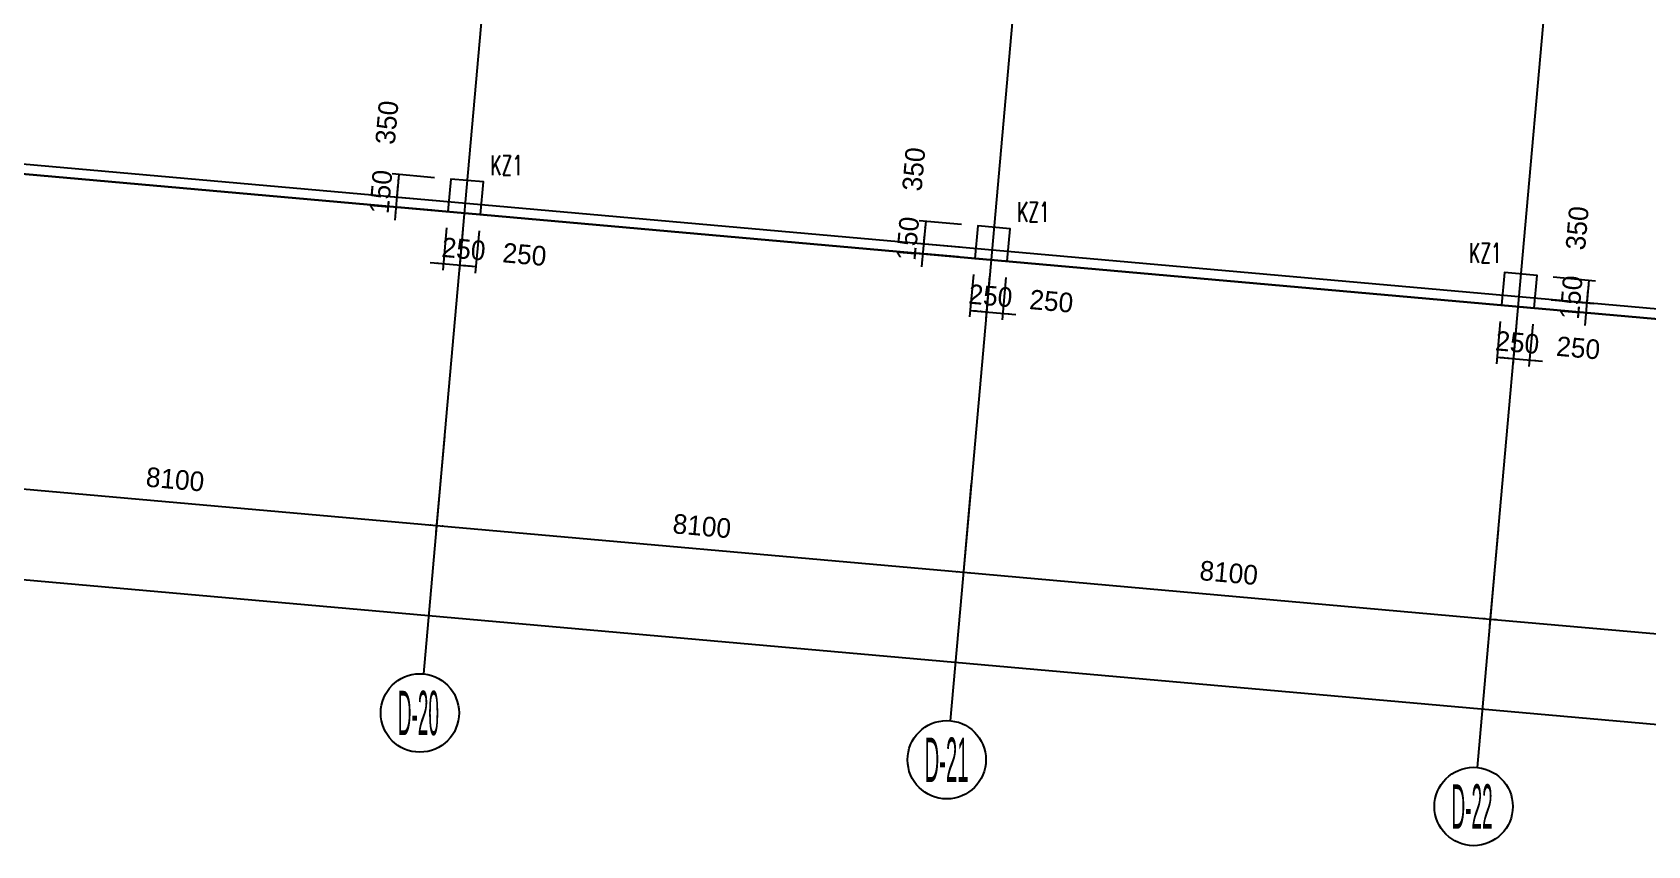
# Model space of a CAD drawing. Extents: x 19107 to 699106, y -67310 to 245688.
# Drawn here: x 616937 to 641675, y 35811 to 48261 of the extents above; entities that cross this region are included whole.
import ezdxf

# ---------------------------------------------------------------- set-up
doc = ezdxf.new("R2010")
doc.units = 0
doc.header["$LTSCALE"] = 100
doc.header["$MEASUREMENT"] = 0
for name, color, linetype in [('DIM', 3, 'Continuous'), ('DOTE', 253, 'Continuous'), ('L-AXIS', 3, 'Continuous')]:
    doc.layers.add(name, color=color, linetype=linetype)
doc.layers.add('Select Column Frame Position', color=7, linetype='Continuous', lineweight=0)
doc.styles.get("Standard").update_dxf_attribs({"font": 'standard'})
doc.styles.add('汉字', font='汉字')
doc.dimstyles.get("Standard").update_dxf_attribs({"dimtxt": 300, "dimasz": 100, "dimexe": 100, "dimexo": 250, "dimgap": 100, "dimtad": 0, "dimtoh": 1, "dimdec": 0, "dimdsep": 46, "dimcen": 0.09, "dimclrt": 7, "dimadec": 0, "dimazin": 0, "dimtfac": 1, "dimtdec": 4, "dimtofl": 0, "dimtmove": 0, "dimatfit": 3, "dimfxl": 1, "dimtolj": 1, "dimtzin": 0, "dimarcsym": 0})

# ---------------------------------------------------------------- blocks, each defined once
blk = doc.blocks.new('*D2075')
at = {"layer": 'L-AXIS', "color": 0, "linetype": 'ByBlock', "lineweight": -2}
for p, q in [((493507, 53583), (493255, 50741)), ((493264, 50840), (658764, 36162)), ((659008, 38905), (658755, 36062))]:
    blk.add_line(p, q, dxfattribs=at)
for points in [[(493264, 50840), (493365, 50848), (493362, 50815)], [(658764, 36162), (658663, 36154), (658666, 36188)]]:
    blk.add_solid(points, dxfattribs=at)
at = {"layer": 'L-AXIS', "color": 7, "linetype": 'Continuous', "lineweight": -2, "insert": (576045, 43850), "char_height": 300, "width": 1101.67, "attachment_point": 5, "rotation": 354.9316, "style": '汉字'}
blk.add_mtext('166150', dxfattribs=at)
blk = doc.blocks.new('*D1348')
at = {"layer": 'L-AXIS', "color": 0, "linetype": 'ByBlock', "lineweight": -2}
for p, q in [((631316, 41360), (631186, 39895)), ((639385, 40645), (639255, 39180)), ((631195, 39995), (639263, 39280))]:
    blk.add_line(p, q, dxfattribs=at)
for points in [[(631195, 39995), (631296, 40003), (631293, 39970)], [(639263, 39280), (639162, 39272), (639165, 39305)]]:
    blk.add_solid(points, dxfattribs=at)
at = {"layer": 'L-AXIS', "color": 7, "linetype": 'Continuous', "lineweight": -2, "insert": (635260, 39986), "char_height": 300, "width": 775, "attachment_point": 5, "rotation": 354.9316, "style": '汉字'}
blk.add_mtext('8100', dxfattribs=at)
blk = doc.blocks.new('*D1031')
at = {"layer": 'L-AXIS', "color": 0, "linetype": 'ByBlock', "lineweight": -2}
for p, q in [((615180, 42792), (615050, 41327)), ((623248, 42076), (623118, 40611)), ((615058, 41426), (623127, 40711))]:
    blk.add_line(p, q, dxfattribs=at)
for points in [[(615058, 41426), (615160, 41434), (615157, 41401)], [(623127, 40711), (623026, 40703), (623029, 40736)]]:
    blk.add_solid(points, dxfattribs=at)
at = {"layer": 'L-AXIS', "color": 7, "linetype": 'Continuous', "lineweight": -2, "insert": (619124, 41417), "char_height": 300, "width": 775, "attachment_point": 5, "rotation": 354.9316, "style": '汉字'}
blk.add_mtext('8100', dxfattribs=at)
blk = doc.blocks.new('*D3999')
at = {"layer": 'L-AXIS', "color": 0, "linetype": 'ByBlock', "lineweight": -2}
for p, q in [((623248, 42076), (623118, 40611)), ((631316, 41360), (631186, 39895)), ((623127, 40711), (631195, 39995))]:
    blk.add_line(p, q, dxfattribs=at)
for points in [[(623127, 40711), (623228, 40718), (623225, 40685)], [(631195, 39995), (631094, 39987), (631097, 40021)]]:
    blk.add_solid(points, dxfattribs=at)
at = {"layer": 'L-AXIS', "color": 7, "linetype": 'Continuous', "lineweight": -2, "insert": (627192, 40702), "char_height": 300, "width": 775, "attachment_point": 5, "rotation": 354.9316, "style": '汉字'}
blk.add_mtext('8100', dxfattribs=at)
blk = doc.blocks.new('_AXISO')
blk.add_circle((0, 0), 0.5)
blk = doc.blocks.new('*D575')
at = {"layer": 'L-AXIS', "color": 0, "linetype": 'ByBlock', "lineweight": -2}
for p, q in [((639385, 40645), (639255, 39180)), ((647453, 39929), (647323, 38464)), ((639263, 39280), (647332, 38564))]:
    blk.add_line(p, q, dxfattribs=at)
for points in [[(639263, 39280), (639365, 39287), (639362, 39254)], [(647332, 38564), (647231, 38556), (647234, 38589)]]:
    blk.add_solid(points, dxfattribs=at)
at = {"layer": 'L-AXIS', "color": 7, "linetype": 'Continuous', "lineweight": -2, "insert": (643329, 39270), "char_height": 300, "width": 775, "attachment_point": 5, "rotation": 354.9316, "style": '汉字'}
blk.add_mtext('8100', dxfattribs=at)
blk = doc.blocks.new('*D3029')
at = {"layer": 'DIM', "color": 0, "linetype": 'ByBlock', "lineweight": -2}
for p, q in [((639417, 43836), (639359, 43189)), ((639666, 43814), (639608, 43166)), ((639368, 43288), (639617, 43266))]:
    blk.add_line(p, q, dxfattribs=at)
for points in [[(639368, 43288), (639469, 43296), (639466, 43263)], [(639617, 43266), (639516, 43258), (639519, 43291)]]:
    blk.add_solid(points, dxfattribs=at)
at = {"layer": 'DIM', "color": 7, "linetype": 'Continuous', "lineweight": -2, "insert": (639679, 43512), "char_height": 300, "width": 566.67, "attachment_point": 5, "rotation": 354.9316, "style": '汉字'}
blk.add_mtext('250', dxfattribs=at)
blk = doc.blocks.new('*D3341')
at = {"layer": 'DIM', "color": 0, "linetype": 'ByBlock', "lineweight": -2}
for p, q in [((639666, 43814), (639608, 43166)), ((639915, 43792), (639857, 43144)), ((639418, 43284), (640065, 43226))]:
    blk.add_line(p, q, dxfattribs=at)
for points in [[(639617, 43266), (639516, 43258), (639519, 43291)], [(639866, 43244), (639967, 43252), (639964, 43219)]]:
    blk.add_solid(points, dxfattribs=at)
at = {"layer": 'DIM', "color": 7, "linetype": 'Continuous', "lineweight": -2, "insert": (640612, 43429), "char_height": 300, "width": 566.67, "attachment_point": 5, "rotation": 354.9316, "style": '汉字'}
blk.add_mtext('250', dxfattribs=at)
blk = doc.blocks.new('*D3712')
at = {"layer": 'DIM', "color": 0, "linetype": 'ByBlock', "lineweight": -2}
for p, q in [((640716, 43771), (640765, 44319)), ((640199, 44168), (640846, 44111)), ((640186, 44019), (640833, 43961))]:
    blk.add_line(p, q, dxfattribs=at)
for points in [[(640747, 44120), (640739, 44221), (640772, 44218)], [(640734, 43970), (640741, 43869), (640708, 43872)]]:
    blk.add_solid(points, dxfattribs=at)
at = {"layer": 'DIM', "color": 7, "linetype": 'Continuous', "lineweight": -2, "insert": (640503, 44203), "char_height": 300, "width": 476.67, "attachment_point": 5, "rotation": 84.9316, "style": '汉字'}
blk.add_mtext('150', dxfattribs=at)
blk = doc.blocks.new('*D4041')
at = {"layer": 'DIM', "color": 0, "linetype": 'ByBlock', "lineweight": -2}
for p, q in [((640230, 44517), (640877, 44459)), ((640747, 44120), (640778, 44468)), ((640199, 44168), (640846, 44111))]:
    blk.add_line(p, q, dxfattribs=at)
for points in [[(640778, 44468), (640786, 44367), (640752, 44370)], [(640747, 44120), (640739, 44221), (640772, 44218)]]:
    blk.add_solid(points, dxfattribs=at)
at = {"layer": 'DIM', "color": 7, "linetype": 'Continuous', "lineweight": -2, "insert": (640597, 45264), "char_height": 300, "width": 566.67, "attachment_point": 5, "rotation": 84.9316, "style": '汉字'}
blk.add_mtext('350', dxfattribs=at)
blk = doc.blocks.new('*D1769')
at = {"layer": 'DIM', "color": 0, "linetype": 'ByBlock', "lineweight": -2}
for p, q in [((631166, 45321), (630518, 45378)), ((630618, 45369), (630587, 45021)), ((631135, 44972), (630487, 45030))]:
    blk.add_line(p, q, dxfattribs=at)
for points in [[(630618, 45369), (630625, 45268), (630592, 45271)], [(630587, 45021), (630579, 45122), (630612, 45119)]]:
    blk.add_solid(points, dxfattribs=at)
at = {"layer": 'DIM', "color": 7, "linetype": 'Continuous', "lineweight": -2, "insert": (630437, 46165), "char_height": 300, "width": 566.67, "attachment_point": 5, "rotation": 84.9316, "style": '汉字'}
blk.add_mtext('350', dxfattribs=at)
blk = doc.blocks.new('*D2084')
at = {"layer": 'DIM', "color": 0, "linetype": 'ByBlock', "lineweight": -2}
for p, q in [((631135, 44972), (630487, 45030)), ((630604, 45220), (630556, 44672)), ((631121, 44823), (630474, 44880))]:
    blk.add_line(p, q, dxfattribs=at)
for points in [[(630587, 45021), (630579, 45122), (630612, 45119)], [(630574, 44871), (630581, 44770), (630548, 44773)]]:
    blk.add_solid(points, dxfattribs=at)
at = {"layer": 'DIM', "color": 7, "linetype": 'Continuous', "lineweight": -2, "insert": (630343, 45104), "char_height": 300, "width": 476.67, "attachment_point": 5, "rotation": 84.9316, "style": '汉字'}
blk.add_mtext('150', dxfattribs=at)
blk = doc.blocks.new('*D2437')
at = {"layer": 'DIM', "color": 0, "linetype": 'ByBlock', "lineweight": -2}
for p, q in [((631348, 44552), (631291, 43904)), ((631597, 44529), (631540, 43882)), ((631300, 44004), (631549, 43982))]:
    blk.add_line(p, q, dxfattribs=at)
for points in [[(631300, 44004), (631401, 44011), (631398, 43978)], [(631549, 43982), (631448, 43974), (631451, 44007)]]:
    blk.add_solid(points, dxfattribs=at)
at = {"layer": 'DIM', "color": 7, "linetype": 'Continuous', "lineweight": -2, "insert": (631611, 44227), "char_height": 300, "width": 566.67, "attachment_point": 5, "rotation": 354.9316, "style": '汉字'}
blk.add_mtext('250', dxfattribs=at)
blk = doc.blocks.new('*D2756')
at = {"layer": 'DIM', "color": 0, "linetype": 'ByBlock', "lineweight": -2}
for p, q in [((631597, 44529), (631540, 43882)), ((631846, 44507), (631789, 43860)), ((631350, 43999), (631997, 43942))]:
    blk.add_line(p, q, dxfattribs=at)
for points in [[(631549, 43982), (631448, 43974), (631451, 44007)], [(631798, 43960), (631899, 43967), (631896, 43934)]]:
    blk.add_solid(points, dxfattribs=at)
at = {"layer": 'DIM', "color": 7, "linetype": 'Continuous', "lineweight": -2, "insert": (632543, 44144), "char_height": 300, "width": 566.67, "attachment_point": 5, "rotation": 354.9316, "style": '汉字'}
blk.add_mtext('250', dxfattribs=at)
blk = doc.blocks.new('*D1513')
at = {"layer": 'DIM', "color": 0, "linetype": 'ByBlock', "lineweight": -2}
for p, q in [((623097, 46036), (622450, 46094)), ((622549, 46085), (622518, 45736)), ((623066, 45688), (622419, 45745))]:
    blk.add_line(p, q, dxfattribs=at)
for points in [[(622549, 46085), (622557, 45984), (622524, 45987)], [(622518, 45736), (622511, 45837), (622544, 45834)]]:
    blk.add_solid(points, dxfattribs=at)
at = {"layer": 'DIM', "color": 7, "linetype": 'Continuous', "lineweight": -2, "insert": (622369, 46880), "char_height": 300, "width": 566.67, "attachment_point": 5, "rotation": 84.9316, "style": '汉字'}
blk.add_mtext('350', dxfattribs=at)
blk = doc.blocks.new('*D4490')
at = {"layer": 'DIM', "color": 0, "linetype": 'ByBlock', "lineweight": -2}
for p, q in [((622536, 45936), (622488, 45388)), ((623053, 45538), (622406, 45596)), ((623066, 45688), (622419, 45745))]:
    blk.add_line(p, q, dxfattribs=at)
for points in [[(622518, 45736), (622511, 45837), (622544, 45834)], [(622505, 45587), (622513, 45486), (622480, 45489)]]:
    blk.add_solid(points, dxfattribs=at)
at = {"layer": 'DIM', "color": 7, "linetype": 'Continuous', "lineweight": -2, "insert": (622275, 45820), "char_height": 300, "width": 476.67, "attachment_point": 5, "rotation": 84.9316, "style": '汉字'}
blk.add_mtext('150', dxfattribs=at)
blk = doc.blocks.new('*D4856')
at = {"layer": 'DIM', "color": 0, "linetype": 'ByBlock', "lineweight": -2}
for p, q in [((623280, 45267), (623223, 44620)), ((623529, 45245), (623472, 44598)), ((623032, 44737), (623680, 44680))]:
    blk.add_line(p, q, dxfattribs=at)
for points in [[(623231, 44719), (623130, 44712), (623133, 44745)], [(623480, 44697), (623581, 44705), (623579, 44672)]]:
    blk.add_solid(points, dxfattribs=at)
at = {"layer": 'DIM', "color": 7, "linetype": 'Continuous', "lineweight": -2, "insert": (623543, 44943), "char_height": 300, "width": 566.67, "attachment_point": 5, "rotation": 354.9316, "style": '汉字'}
blk.add_mtext('250', dxfattribs=at)
blk = doc.blocks.new('*D5175')
at = {"layer": 'DIM', "color": 0, "linetype": 'ByBlock', "lineweight": -2}
for p, q in [((623529, 45245), (623472, 44598)), ((623778, 45223), (623721, 44576)), ((623480, 44697), (623729, 44675))]:
    blk.add_line(p, q, dxfattribs=at)
for points in [[(623480, 44697), (623581, 44705), (623579, 44672)], [(623729, 44675), (623628, 44667), (623631, 44701)]]:
    blk.add_solid(points, dxfattribs=at)
at = {"layer": 'DIM', "color": 7, "linetype": 'Continuous', "lineweight": -2, "insert": (624475, 44860), "char_height": 300, "width": 566.67, "attachment_point": 5, "rotation": 354.9316, "style": '汉字'}
blk.add_mtext('250', dxfattribs=at)

msp = doc.modelspace()

# ---------------------------------------------------------------- linework, layer by layer
at = {"color": 6, "lineweight": 30}
msp.add_lwpolyline([(476181.3, 232428.8), (494258.1, 233154.4), (494258.1, 231537.9), (540808.1, 231537.9), (540808.1, 232387.9), (590208.1, 232387.9), (590208.1, 232187.9), (593108.1, 232187.9), (593108.1, 230737.9), (608058.1, 230737.9), (608058.1, 231687.9), (648158.1, 231687.9), (648158.1, 230737.9), (657058.1, 230737.9), (657158.1, 196187.9), (658248.2, 196187.9), (663075.9, 83077.9), (659946, 47787.8), (654318.1, 48286.9), (653832.2, 42808.4), (496133.5, 56794.9), (482757.4, 68610.1), (476181.3, 232428.8)], dxfattribs=at)
at = {"layer": 'DOTE'}
for p, q in [((636774.3, 102900.4), (631338.3, 41609.5)), ((644842.6, 102184.8), (639406.7, 40893.9)), ((661814.2, 42251.1), (496111.9, 56947.4)), ((624059.1, 51221.6), (623270, 42325.1))]:
    msp.add_line(p, q, dxfattribs=at)
at = {"layer": 'L-AXIS'}
for p, q in [((623270, 42325.1), (622925.4, 38439.5)), ((631338.3, 41609.5), (630993.7, 37723.9)), ((639406.7, 40893.9), (639062, 37008.3))]:
    msp.add_line(p, q, dxfattribs=at)
at = {"layer": 'Select Column Frame Position', "color": 7, "linetype": 'Continuous', "lineweight": -3}
for points in [[(623302.1, 45516.2), (623800.1, 45472), (623844.3, 45970.1), (623346.2, 46014.2), (623302.1, 45516.2)], [(631370.4, 44800.6), (631868.4, 44756.4), (631912.6, 45254.5), (631414.6, 45298.7), (631370.4, 44800.6)], [(639438.7, 44085), (639936.8, 44040.8), (639980.9, 44538.9), (639482.9, 44583.1), (639438.7, 44085)]]:
    msp.add_lwpolyline(points, dxfattribs=at)

# ---------------------------------------------------------------- block references
at = {"layer": 'L-AXIS'}
ref = msp.add_blockref('_AXISO', (622872.4, 37841.8), dxfattribs=dict(at, xscale=1199.999999999997, yscale=1200, rotation=359.999645787379))
ref.add_attrib('A', 'D-20', (622533, 37502.4), dxfattribs={"height": 678.82, "style": '汉字', "width": 0.320988})
ref = msp.add_blockref('_AXISO', (630940.7, 37126.2), dxfattribs=dict(at, xscale=1199.999999999997, yscale=1200, rotation=359.999645787379))
ref.add_attrib('A', 'D-21', (630601.3, 36786.8), dxfattribs={"height": 678.82, "style": '汉字', "width": 0.342105})
ref = msp.add_blockref('_AXISO', (639009, 36410.6), dxfattribs=dict(at, xscale=1199.999999999997, yscale=1200, rotation=359.999645787379))
ref.add_attrib('A', 'D-22', (638669.6, 36071.2), dxfattribs={"height": 678.82, "style": '汉字', "width": 0.320988})

# ---------------------------------------------------------------- texts
at = {"color": 200, "linetype": 'Continuous', "lineweight": -3, "width": 0.7}
for p in [(623950.3, 46076.1), (632018.7, 45360.5), (638938.8, 44731.5)]:
    msp.add_text('KZ1', height=300, dxfattribs=at).set_placement(p)

# ---------------------------------------------------------------- dimensions: what is measured, and where the dimension line sits
at = {"layer": 'DIM', "color": 200}
for p1, p2, picture, middle in [((623346.2, 46014.2), (623315.3, 45665.6), '*D1513', (622319.6, 46324.2)), ((631414.6, 45298.7), (631383.6, 44950), '*D1769', (630387.9, 45608.6)), ((623315.3, 45665.6), (623302.1, 45516.2), '*D4490', (622238.3, 45407.8)), ((639950, 44190.3), (639980.9, 44538.9), '*D4041', (640548, 44707.5)), ((623302.1, 45516.2), (623551.1, 45494.1), '*D4856', (623036.2, 44987.6)), ((623551.1, 45494.1), (623800.1, 45472), '*D5175', (623968.7, 44904.9)), ((631383.6, 44950), (631370.4, 44800.6), '*D2084', (630306.6, 44692.2)), ((631370.4, 44800.6), (631619.4, 44778.5), '*D2437', (631104.6, 44272)), ((631619.4, 44778.5), (631868.4, 44756.4), '*D2756', (632037.1, 44189.3)), ((639936.8, 44040.8), (639950, 44190.3), '*D3712', (640466.8, 43791.1)), ((639438.7, 44085), (639687.7, 44062.9), '*D3029', (639172.9, 43556.4)), ((639687.7, 44062.9), (639936.8, 44040.8), '*D3341', (640105.4, 43473.7))]:
    dim = msp.add_aligned_dim(p1=p1, p2=p2, distance=-800, dimstyle='Standard', dxfattribs=at)
    dim.commit()
    dim.dimension.update_dxf_attribs({"geometry": picture, "text_midpoint": middle})
at = {"layer": 'L-AXIS'}
for base, p1, p2, picture, middle in [((658764.3, 36162.1), (493529.3, 53831.9), (659029.6, 39153.6), '*D2075', (576045.1, 43849.9)), ((623126.8, 40710.7), (615201.7, 43040.7), (623270, 42325.1), '*D1031', (619123.6, 41417.1)), ((631195.2, 39995.1), (623270, 42325.1), (631338.3, 41609.5), '*D3999', (627191.9, 40701.5)), ((639263.5, 39279.5), (631338.3, 41609.5), (639406.7, 40893.9), '*D1348', (635260.2, 39985.9)), ((647331.8, 38563.9), (639406.7, 40893.9), (647475, 40178.3), '*D575', (643328.6, 39270.4))]:
    dim = msp.add_linear_dim(base=base, p1=p1, p2=p2, angle=354.93165, dimstyle='Standard', dxfattribs=at)
    dim.commit()
    dim.dimension.update_dxf_attribs({"geometry": picture, "text_midpoint": middle})

doc.saveas('drawing.dxf')
